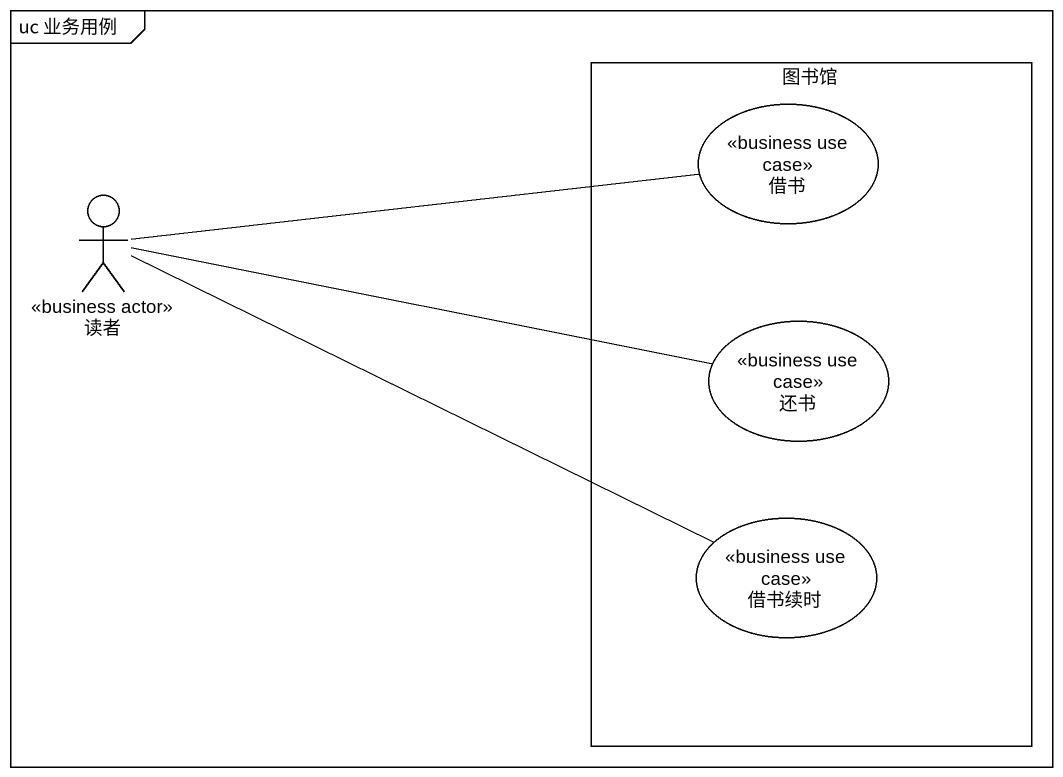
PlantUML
@startuml
mainframe uc 业务用例
rectangle 图书馆 {
  usecase 借书 <<business use case>>
  usecase 还书 <<business use case>>
  usecase 借书续时 <<business use case>>
}
actor 读者 <<business actor>>
读者 -right- 借书
读者 -right- 还书
读者 -right- 借书续时
@enduml
